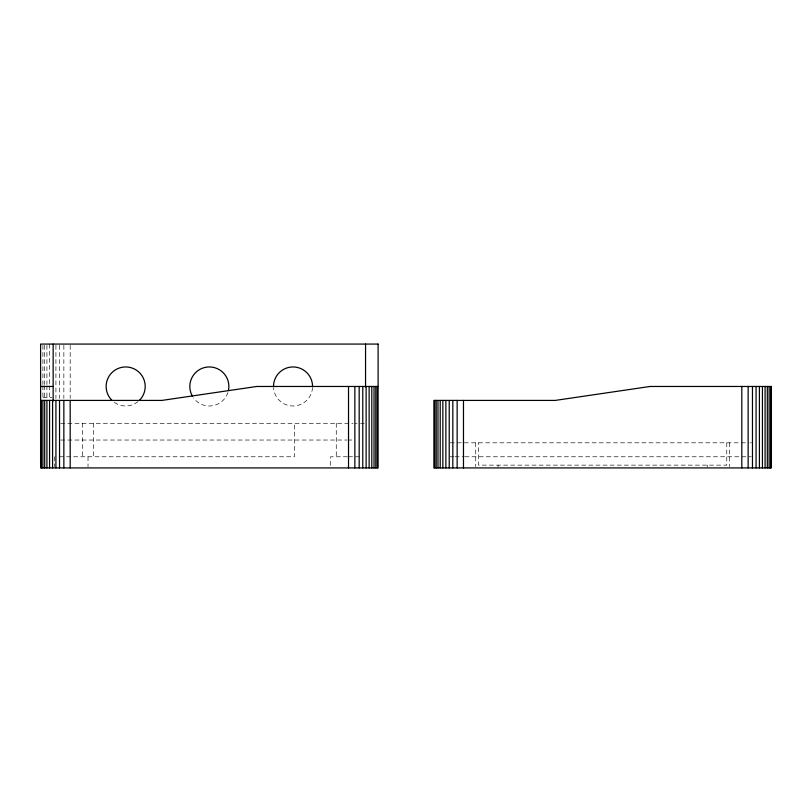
<?xml version="1.0" encoding="UTF-8"?>
<svg xmlns="http://www.w3.org/2000/svg" width="812" height="812" viewBox="0 0 812 812"><rect width="100%" height="100%" fill="white"/><g stroke="black" fill="none" stroke-linecap="round" stroke-linejoin="round"><path stroke-width="0.61" stroke-dasharray="4.06 3.04" d="M43.107 397.636L51.897 397.636M60.738 423.296L353.078 423.296M355.311 423.296L357.087 423.296M360.569 423.296L364.304 423.296M60.738 440.033L346.836 440.033M347.851 440.033L353.078 440.033M450.142 442.814L748.979 442.814M750.379 442.814L751.496 442.814M59.449 456.77L294.431 456.77L294.431 423.296M347.424 456.77L330.687 456.77L330.687 466.687M348.51 456.77L354.783 456.77M355.311 456.77L361.035 456.77M450.142 456.77L453.847 456.77M455.085 456.77L464.149 456.77M464.951 456.77L751.262 456.77M729.562 442.814L729.562 466.667M726.77 442.814L726.77 465.134L478.522 465.134L478.522 442.814M707.242 465.134L707.242 466.991M498.05 465.134L498.05 466.991M475.72 442.814L475.73 466.667M336.269 423.296L336.269 456.77M93.593 423.296L93.593 456.77M88.021 456.77L88.021 466.687M82.347 423.296L82.347 456.77M70.187 345.344L70.187 398.418M63.854 345.344L63.854 398.418M59.53 345.344L59.53 398.418M55.926 345.344L55.926 398.418M54.546 456.77L54.546 466.687M49.562 344.075L49.562 384.512M49.562 385.781L49.562 398.418M46.913 345.344L46.913 384.512M46.913 385.781L46.913 398.418M44.68 345.344L44.68 384.512M44.68 385.781L44.68 398.418M42.904 345.344L42.904 384.512M42.904 385.781L42.904 398.418M312.529 387.486A19.529 19.529 0 0 1 293.03 406A19.529 19.529 0 0 1 273.532 387.486M227.928 392.5A19.529 19.529 0 0 1 193.56 397.951M137.959 401.646A19.529 19.529 0 0 1 113.386 401.646"/><path stroke-width="1.22" d="M40.6 386.471L53.156 386.471M378.108 386.471L256.775 386.471L161.933 400.417L40.6 400.417M770.568 386.471L770.568 467.925M769.096 386.471L769.096 467.925M767.32 386.471L767.32 467.925M765.087 386.471L765.087 467.925M762.438 386.471L762.438 467.925M759.413 386.471L759.413 467.925M756.073 386.471L756.073 467.925M752.47 386.471L752.47 467.925M748.146 386.471L748.146 467.925M741.813 386.471L741.813 467.925M463.479 400.417L463.479 467.925M457.146 400.417L457.146 467.925M452.822 400.417L452.822 467.925M449.219 400.417L449.219 467.925M445.879 400.417L445.879 467.925M442.855 400.417L442.855 467.925M440.205 400.417L440.205 467.925M437.972 400.417L437.972 467.925M436.196 400.417L436.196 467.925M434.724 400.417L434.724 467.925M377.275 386.471L377.275 467.925M375.804 386.471L375.804 467.925M374.027 386.471L374.027 467.925M371.794 386.471L371.794 467.925M369.145 386.471L369.145 467.925M366.121 386.471L366.121 467.925M365.552 344.075L365.552 386.827M362.781 386.471L362.781 467.925M359.178 386.471L359.178 467.925M354.854 386.471L354.854 467.925M348.521 386.471L348.521 467.925M70.187 400.417L70.187 467.925M63.854 400.417L63.854 467.925M59.53 400.417L59.53 467.925M55.926 400.417L55.926 467.925M53.156 344.075L53.156 401.057M52.587 400.417L52.587 467.925M49.562 400.417L49.562 467.925M46.913 400.417L46.913 467.925M44.68 400.417L44.68 467.925M42.904 400.417L42.904 467.925M41.432 400.417L41.432 467.925M273.512 386.471A19.529 19.529 0 0 1 293.03 366.953A19.529 19.529 0 0 1 312.559 386.471M192.444 396.236A19.529 19.529 0 0 1 206.299 367.186A19.529 19.529 0 0 1 228.446 390.542M111.863 400.286A19.529 19.529 0 0 1 111.863 372.667A19.529 19.529 0 0 1 139.481 372.667A19.529 19.529 0 0 1 139.481 400.286M650.067 386.471L555.225 400.417L433.892 400.417L433.892 467.925L771.4 467.925L771.4 386.471L650.067 386.471M378.108 344.075L40.6 344.075L40.6 467.925L378.108 467.925L378.108 344.075"/></g></svg>
